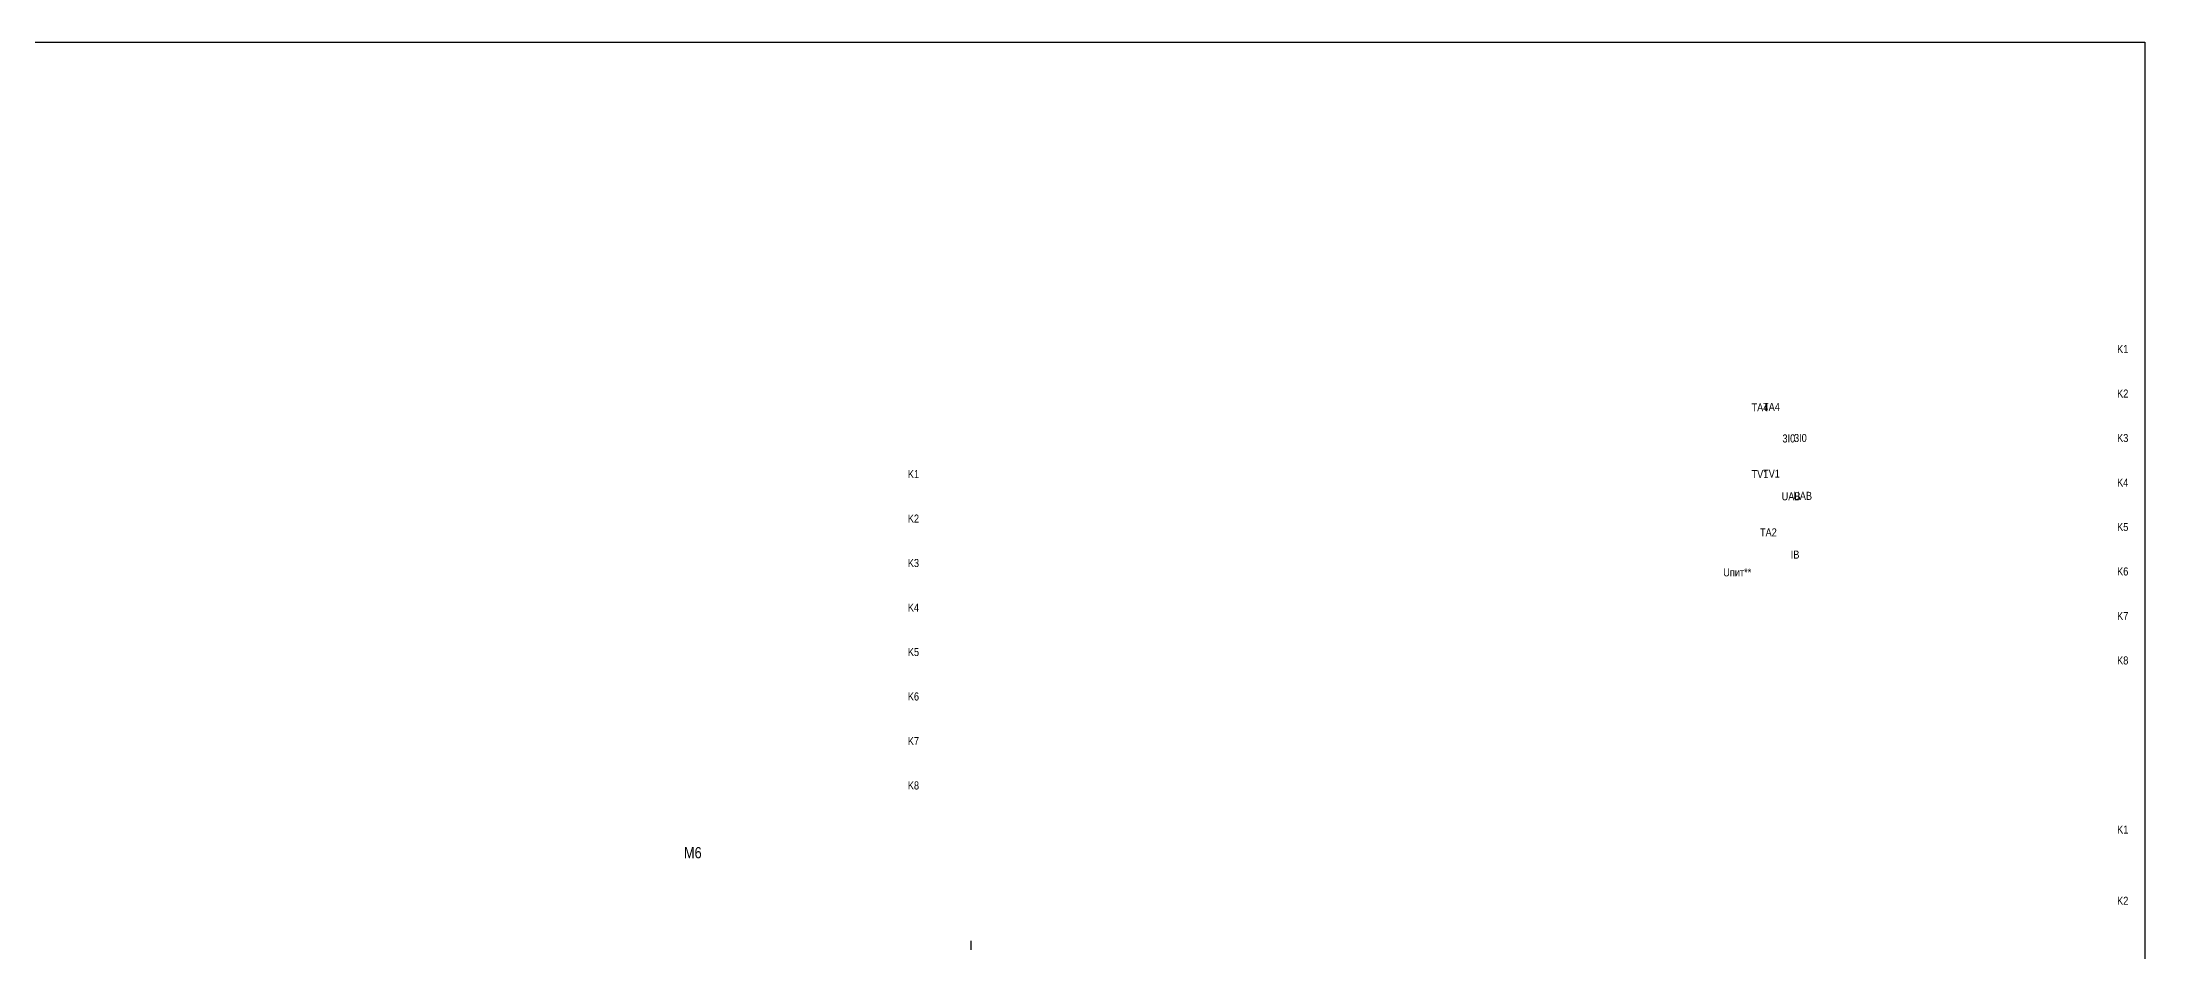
# Model space of a CAD drawing. Header units: millimetres. Extents: x 1657 to 5785, y -558 to 1129.
# Drawn here: x 4320 to 4793, y 502.5 to 707 of the extents above; entities that cross this region are included whole.
import ezdxf

# ---------------------------------------------------------------- set-up
doc = ezdxf.new("R2010")
doc.units = ezdxf.units.MM
doc.styles.add('1.8_Gost_RD', font='ARIALN.TTF', dxfattribs={"height": 1.8})
doc.styles.add('3.5_Gost_RD', font='ARIALN.TTF', dxfattribs={"height": 3.5})

msp = doc.modelspace()

# ---------------------------------------------------------------- linework, layer by layer
at = {"ltscale": 100}
msp.add_line((4529, 503), (4529, 505), dxfattribs=at)
msp.add_lwpolyline([(3847, 707), (4793, 707), (4793, -188), (3847, -188)], close=True, dxfattribs=at)

# ---------------------------------------------------------------- texts
for s, insert, char_height, width, attachment_point, style in [('K1', (4788, 638), 1.8, 6, 5, '1.8_Gost_RD'), ('ТA4', (4706.4, 624.9), 1.8, 8.6789, 5, '1.8_Gost_RD'), ('ТA4', (4709, 625), 1.8, 8.6789, 5, '1.8_Gost_RD'), ('K2', (4788, 628), 1.8, 6, 5, '1.8_Gost_RD'), ('3I0', (4712.9, 617.9), 1.8, 5, 5, '1.8_Gost_RD'), ('3I0', (4715.5, 618), 1.8, 5, 5, '1.8_Gost_RD'), ('K3', (4788, 618), 1.8, 6, 5, '1.8_Gost_RD'), ('K1', (4516, 609.9), 1.8, 6, 5, '1.8_Gost_RD'), ('ТV1', (4706.4, 609.9), 1.8, 8.6789, 5, '1.8_Gost_RD'), ('ТV1', (4709, 610), 1.8, 8.6789, 5, '1.8_Gost_RD'), ('UAB', (4713.4, 604.9), 1.8, 6, 5, '1.8_Gost_RD'), ('UAB', (4716, 605), 1.8, 6, 5, '1.8_Gost_RD'), ('K4', (4788, 608), 1.8, 6, 5, '1.8_Gost_RD'), ('K2', (4516, 599.9), 1.8, 6, 5, '1.8_Gost_RD'), ('ТA2', (4708.3, 596.8), 1.8, 8.6789, 5, '1.8_Gost_RD'), ('K5', (4788, 598), 1.8, 6, 5, '1.8_Gost_RD'), ('IB', (4714.3, 591.8), 1.8, 4, 5, '1.8_Gost_RD'), ('K3', (4516, 589.9), 1.8, 6, 5, '1.8_Gost_RD'), ('Uпит**', (4701.3, 587.8), 1.8, 7, 5, '1.8_Gost_RD'), ('K6', (4788, 588), 1.8, 6, 5, '1.8_Gost_RD'), ('K4', (4516, 579.9), 1.8, 6, 5, '1.8_Gost_RD'), ('K7', (4788, 578), 1.8, 6, 5, '1.8_Gost_RD'), ('K5', (4516, 569.9), 1.8, 6, 5, '1.8_Gost_RD'), ('K8', (4788, 568), 1.8, 6, 5, '1.8_Gost_RD'), ('K6', (4516, 559.9), 1.8, 6, 5, '1.8_Gost_RD'), ('K7', (4516, 549.9), 1.8, 6, 5, '1.8_Gost_RD'), ('K8', (4516, 539.9), 1.8, 6, 5, '1.8_Gost_RD'), ('K1', (4788, 530), 1.8, 6, 5, '1.8_Gost_RD'), ('M6', (4464.39, 526.05), 2.5, 3, 1, '3.5_Gost_RD'), ('K2', (4788, 514), 1.8, 6, 5, '1.8_Gost_RD')]:
    msp.add_mtext(s, dxfattribs=dict(at, insert=insert, char_height=char_height, width=width, attachment_point=attachment_point, style=style))

doc.saveas('drawing.dxf')
